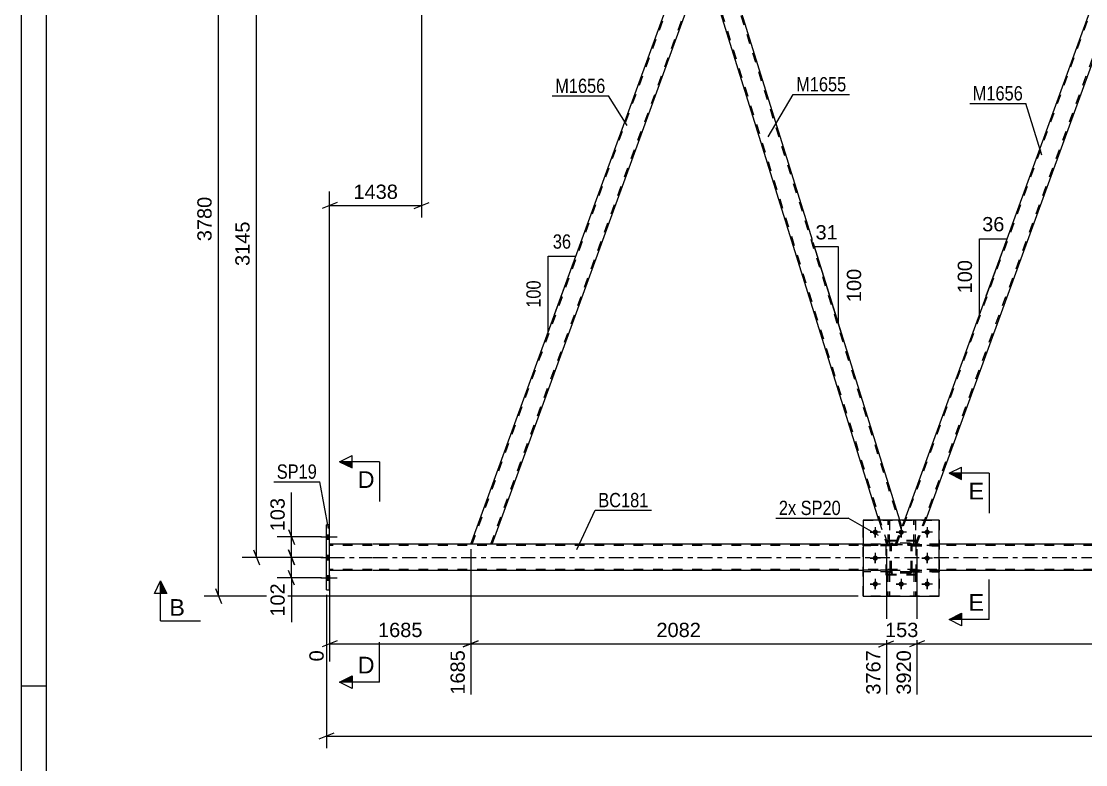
# Model space of a CAD drawing. Header units: millimetres. Extents: x 0 to 841, y 0 to 594.
# Drawn here: x 0 to 213.3, y 282.2 to 431.4 of the extents above; entities that cross this region are included whole.
import ezdxf

# ---------------------------------------------------------------- set-up
doc = ezdxf.new("R2010")
doc.units = ezdxf.units.MM
doc.linetypes.add('DXK_LINE_DOT2', pattern=[3.9198, 1.9599, -1.9599])
doc.linetypes.add('DXK_LINE_DOT3', pattern=[5.9187, 2.979, -0.9799, 0.9799, -0.9799])
doc.styles.add('Arial', font='ARIAL.TTF', dxfattribs={"height": 0.2})
doc.styles.add('Arial Narrow', font='ARIALN.TTF', dxfattribs={"height": 0.2})

# ---------------------------------------------------------------- blocks, each defined once
blk = doc.blocks.new('Unknown-318464264-1115')
at = {"color": 5, "linetype": 'Continuous'}
for p, q in [((0, 594), (0, 0)), ((5, 589), (5, 5)), ((5, 298), (0, 298))]:
    blk.add_line(p, q, dxfattribs=at)
blk = doc.blocks.new('Part-318464264-2934 - 2863')
at = {"color": 7, "linetype": 'DXK_LINE_DOT2'}
for p, q in [((178.52, 320.92), (178.52, 321.24)), ((178.52, 321.24), (183.92, 321.24)), ((183.92, 320.92), (178.52, 320.92)), ((179.12, 320.92), (179.12, 321.24)), ((183.92, 321.24), (183.92, 320.92))]:
    blk.add_line(p, q, dxfattribs=at)
blk = doc.blocks.new('Bolt-318464264-2865 - 2863')
at = {"linetype": 'Continuous'}
for points in [[(61.79, 327.49), (61.79, 328.37), (61.15, 328.37), (61.15, 327.49)], [(61.79, 327.49), (61.79, 328.37), (61.15, 328.37), (61.15, 327.49)], [(61.79, 327.49), (61.79, 328.37), (61.15, 328.37), (61.15, 327.49)], [(61.79, 323.37), (61.79, 324.25), (61.15, 324.25), (61.15, 323.37)], [(61.79, 323.37), (61.79, 324.25), (61.15, 324.25), (61.15, 323.37)], [(61.79, 319.29), (61.79, 320.17), (61.15, 320.17), (61.15, 319.29)], [(61.79, 319.29), (61.79, 320.17), (61.15, 320.17), (61.15, 319.29)], [(61.79, 319.29), (61.79, 320.17), (61.15, 320.17), (61.15, 319.29)]]:
    blk.add_hatch(color=1, dxfattribs=at).paths.add_polyline_path(points)
at = {"color": 1, "linetype": 'Continuous'}
for p, q in [((59.99, 327.93), (63.31, 327.93)), ((59.99, 327.93), (63.31, 327.93)), ((59.99, 327.93), (63.31, 327.93)), ((61.15, 328.37), (61.79, 328.37)), ((61.15, 328.37), (61.79, 328.37)), ((61.15, 328.37), (61.79, 328.37)), ((61.15, 327.49), (61.79, 327.49)), ((61.15, 327.49), (61.79, 327.49)), ((61.15, 327.49), (61.79, 327.49)), ((61.15, 324.25), (61.79, 324.25)), ((61.15, 324.25), (61.79, 324.25)), ((59.99, 323.81), (63.31, 323.81)), ((59.99, 323.81), (63.31, 323.81)), ((61.15, 323.37), (61.79, 323.37)), ((61.15, 323.37), (61.79, 323.37)), ((61.15, 320.17), (61.79, 320.17)), ((61.15, 320.17), (61.79, 320.17)), ((61.15, 320.17), (61.79, 320.17)), ((59.99, 319.73), (63.31, 319.73)), ((59.99, 319.73), (63.31, 319.73)), ((59.99, 319.73), (63.31, 319.73)), ((61.15, 319.29), (61.79, 319.29)), ((61.15, 319.29), (61.79, 319.29)), ((61.15, 319.29), (61.79, 319.29))]:
    blk.add_line(p, q, dxfattribs=at)
blk = doc.blocks.new('Bolt-318464264-2866 - 2863')
at = {"color": 1, "linetype": 'Continuous'}
for p, q in [((170.08, 328.88), (170.77, 328.88)), ((171.12, 329.92), (171.12, 329.23)), ((171.12, 327.84), (171.12, 328.53)), ((172.16, 328.88), (171.47, 328.88)), ((175.28, 328.88), (175.97, 328.88)), ((176.32, 329.92), (176.32, 329.23)), ((176.32, 327.84), (176.32, 328.53)), ((177.36, 328.88), (176.67, 328.88)), ((180.48, 328.88), (181.17, 328.88)), ((181.52, 329.92), (181.52, 329.23)), ((181.52, 327.84), (181.52, 328.53)), ((182.56, 328.88), (181.87, 328.88)), ((171.12, 324.72), (171.12, 324.03)), ((181.52, 324.72), (181.52, 324.03)), ((170.08, 323.68), (170.77, 323.68)), ((171.12, 322.64), (171.12, 323.33)), ((172.16, 323.68), (171.47, 323.68)), ((180.48, 323.68), (181.17, 323.68)), ((181.52, 322.64), (181.52, 323.33)), ((182.56, 323.68), (181.87, 323.68)), ((170.08, 318.48), (170.77, 318.48)), ((171.12, 319.52), (171.12, 318.83)), ((171.12, 317.44), (171.12, 318.13)), ((172.16, 318.48), (171.47, 318.48)), ((175.28, 318.48), (175.97, 318.48)), ((176.32, 319.52), (176.32, 318.83)), ((176.32, 317.44), (176.32, 318.13)), ((177.36, 318.48), (176.67, 318.48)), ((180.48, 318.48), (181.17, 318.48)), ((181.52, 319.52), (181.52, 318.83)), ((181.52, 317.44), (181.52, 318.13)), ((182.56, 318.48), (181.87, 318.48))]:
    blk.add_line(p, q, dxfattribs=at)
blk = doc.blocks.new('Part-318464264-2933 - 2863')
at = {"color": 7, "linetype": 'DXK_LINE_DOT2'}
for p, q in [((174.12, 326.44), (168.72, 326.44)), ((168.72, 326.12), (168.72, 326.44)), ((173.52, 326.12), (173.52, 326.44)), ((174.12, 326.44), (174.12, 326.12)), ((174.12, 326.12), (168.72, 326.12))]:
    blk.add_line(p, q, dxfattribs=at)
blk = doc.blocks.new('Part-318464264-2977 - 2863')
at = {"color": 7, "linetype": 'DXK_LINE_DOT2'}
for p, q in [((173.99, 320.92), (173.67, 320.92)), ((173.67, 320.92), (173.67, 316.08)), ((173.67, 320.32), (173.99, 320.32)), ((173.99, 320.92), (173.99, 316.08)), ((173.67, 316.08), (173.99, 316.08))]:
    blk.add_line(p, q, dxfattribs=at)
blk = doc.blocks.new('Part-318464264-2961 - 2863')
at = {"color": 7, "linetype": 'DXK_LINE_DOT2'}
for p, q in [((173.67, 326.44), (173.68, 331.28)), ((173.99, 326.44), (174, 331.28)), ((173.67, 327.04), (173.99, 327.04)), ((173.99, 326.44), (173.67, 326.44))]:
    blk.add_line(p, q, dxfattribs=at)
at = {"color": 2, "linetype": 'Continuous'}
for p, q in [((173.68, 331.28), (173.68, 331.28)), ((174, 331.28), (173.68, 331.28)), ((174, 331.28), (174, 331.28))]:
    blk.add_line(p, q, dxfattribs=at)
blk = doc.blocks.new('Part-318464264-2962 - 2863')
at = {"color": 7, "linetype": 'DXK_LINE_DOT2'}
for p, q in [((174.12, 321.24), (168.72, 321.24)), ((168.72, 320.92), (168.72, 321.24)), ((174.12, 320.92), (168.72, 320.92)), ((173.52, 320.92), (173.52, 321.24)), ((174.12, 321.24), (174.12, 320.92))]:
    blk.add_line(p, q, dxfattribs=at)
blk = doc.blocks.new('Part-318464264-3089 - 2863')
at = {"color": 7, "linetype": 'DXK_LINE_DOT2'}
for p, q in [((179.19, 320.92), (178.87, 320.92)), ((178.87, 320.92), (178.87, 316.08)), ((178.87, 320.32), (179.19, 320.32)), ((179.19, 320.92), (179.19, 316.08)), ((178.87, 316.08), (179.19, 316.08))]:
    blk.add_line(p, q, dxfattribs=at)
blk = doc.blocks.new('Bolt-318464264-2986 - 2863')
at = {"linetype": 'Continuous'}
for points in [[(171.64, 328.88, -1), (170.6, 328.88, -1)], [(176.84, 328.88, -1), (175.8, 328.88, -1)], [(182.04, 328.88, -1), (181, 328.88, -1)], [(171.64, 323.68, -1), (170.6, 323.68, -1)], [(182.04, 323.68, -1), (181, 323.68, -1)], [(171.64, 318.48, -1), (170.6, 318.48, -1)], [(176.84, 318.48, -1), (175.8, 318.48, -1)], [(182.04, 318.48, -1), (181, 318.48, -1)]]:
    blk.add_hatch(color=1, dxfattribs=at).paths.add_polyline_path(points)
at = {"color": 1, "linetype": 'Continuous'}
for p, q in [((172.16, 328.88), (170.08, 328.88)), ((171.12, 329.92), (171.12, 327.84)), ((177.36, 328.88), (175.28, 328.88)), ((176.32, 329.92), (176.32, 327.84)), ((182.56, 328.88), (180.48, 328.88)), ((181.52, 329.92), (181.52, 327.84)), ((171.12, 324.72), (171.12, 322.64)), ((181.52, 324.72), (181.52, 322.64)), ((172.16, 323.68), (170.08, 323.68)), ((182.56, 323.68), (180.48, 323.68)), ((172.16, 318.48), (170.08, 318.48)), ((171.12, 319.52), (171.12, 317.44)), ((177.36, 318.48), (175.28, 318.48)), ((176.32, 319.52), (176.32, 317.44)), ((182.56, 318.48), (180.48, 318.48)), ((181.52, 319.52), (181.52, 317.44))]:
    blk.add_line(p, q, dxfattribs=at)
blk = doc.blocks.new('Part-318464264-3193 - 2863')
at = {"color": 7, "linetype": 'DXK_LINE_DOT2'}
for p, q in [((174.12, 321.24), (168.72, 321.24)), ((168.72, 321.24), (168.72, 320.92)), ((174.12, 320.92), (168.72, 320.92)), ((173.52, 320.92), (173.52, 321.24)), ((174.12, 320.92), (174.12, 321.24))]:
    blk.add_line(p, q, dxfattribs=at)
blk = doc.blocks.new('Part-318464264-3012 - 2863')
at = {"color": 7, "linetype": 'DXK_LINE_DOT2'}
for p, q in [((178.87, 326.44), (178.87, 331.28)), ((178.87, 331.28), (179.19, 331.28)), ((179.19, 331.28), (179.19, 326.44)), ((178.87, 327.04), (179.19, 327.04)), ((179.19, 326.44), (178.87, 326.44))]:
    blk.add_line(p, q, dxfattribs=at)
blk = doc.blocks.new('Part-318464264-3191 - 2863')
at = {"color": 2, "linetype": 'Continuous'}
for p, q in [((178.87, 331.28), (178.87, 331.28)), ((179.19, 331.28), (178.87, 331.28)), ((179.19, 331.28), (179.19, 331.28))]:
    blk.add_line(p, q, dxfattribs=at)
at = {"color": 7, "linetype": 'DXK_LINE_DOT2'}
for p, q in [((178.87, 326.44), (178.87, 331.28)), ((179.19, 326.44), (179.19, 331.28)), ((178.87, 327.04), (179.19, 327.04)), ((179.19, 326.44), (178.87, 326.44))]:
    blk.add_line(p, q, dxfattribs=at)
blk = doc.blocks.new('Part-318464264-3037 - 2863')
at = {"color": 2, "linetype": 'Continuous'}
for p, q in [((70.31, 326.47), (61.79, 326.47)), ((168.72, 326.46), (70.41, 326.47)), ((338.99, 326.44), (183.92, 326.46)), ((70.31, 321.19), (61.79, 321.19)), ((168.72, 321.18), (70.41, 321.19)), ((338.99, 321.16), (183.92, 321.18))]:
    blk.add_line(p, q, dxfattribs=at)
at = {"color": 7, "linetype": 'DXK_LINE_DOT2'}
for p, q in [((61.79, 321.19), (61.79, 326.47)), ((183.92, 326.46), (168.72, 326.46)), ((70.31, 326.23), (61.79, 326.23)), ((755.73, 326.16), (70.41, 326.23)), ((70.31, 321.43), (61.79, 321.43)), ((755.73, 321.36), (70.41, 321.43)), ((183.92, 321.18), (168.72, 321.18))]:
    blk.add_line(p, q, dxfattribs=at)
at = {"color": 7, "linetype": 'DXK_LINE_DOT3'}
for p, q in [((61.79, 323.83), (70.31, 323.83)), ((70.41, 323.83), (755.73, 323.76))]:
    blk.add_line(p, q, dxfattribs=at)
blk = doc.blocks.new('Part-318464264-3038 - 2863')
at = {"color": 7, "linetype": 'DXK_LINE_DOT2'}
for p, q in [((179.32, 327.08), (173.32, 327.08)), ((173.32, 320.28), (173.32, 327.08)), ((179.32, 320.28), (179.32, 327.08)), ((179.32, 320.28), (173.32, 320.28))]:
    blk.add_line(p, q, dxfattribs=at)
blk = doc.blocks.new('Part-318464264-3083 - 2863')
at = {"color": 7, "linetype": 'DXK_LINE_DOT2'}
for p, q in [((178.52, 326.12), (178.52, 326.44)), ((178.52, 326.44), (183.92, 326.44)), ((179.12, 326.12), (179.12, 326.44)), ((183.92, 326.44), (183.92, 326.12)), ((183.92, 326.12), (178.52, 326.12))]:
    blk.add_line(p, q, dxfattribs=at)
blk = doc.blocks.new('Part-318464264-3107 - 2863')
at = {"color": 2, "linetype": 'Continuous'}
for p, q in [((168.72, 331.28), (168.72, 316.08)), ((183.92, 331.28), (168.72, 331.28)), ((183.92, 316.08), (183.92, 331.28)), ((168.72, 316.08), (183.92, 316.08))]:
    blk.add_line(p, q, dxfattribs=at)
blk = doc.blocks.new('Part-318464264-3164 - 2863')
at = {"color": 7, "linetype": 'DXK_LINE_DOT2'}
for p, q in [((173.67, 320.92), (173.99, 320.92)), ((173.67, 320.92), (173.67, 316.08)), ((173.67, 320.32), (173.99, 320.32)), ((173.99, 320.92), (173.99, 316.08)), ((173.99, 316.08), (173.67, 316.08))]:
    blk.add_line(p, q, dxfattribs=at)
blk = doc.blocks.new('Part-318464264-3165 - 2863')
at = {"color": 7, "linetype": 'DXK_LINE_DOT2'}
for p, q in [((174.12, 326.2), (174.16, 326.38)), ((174.16, 326.38), (174.12, 326.2)), ((174.38, 326.29), (174.43, 326.37)), ((174.42, 326.64), (174.6, 326.68)), ((174.6, 326.68), (174.42, 326.64)), ((174.43, 326.37), (174.51, 326.42)), ((174.51, 326.42), (174.6, 326.44)), ((178.04, 326.68), (174.6, 326.68)), ((174.6, 326.44), (178.04, 326.44)), ((178.04, 326.68), (178.22, 326.64)), ((178.22, 326.64), (178.04, 326.68)), ((178.04, 326.44), (178.13, 326.42)), ((178.13, 326.42), (178.21, 326.37)), ((178.21, 326.37), (178.26, 326.29)), ((178.48, 326.38), (178.52, 326.2)), ((178.52, 326.2), (178.48, 326.38)), ((174.12, 321.16), (174.12, 326.2)), ((174.36, 326.2), (174.38, 326.29)), ((174.36, 321.16), (174.36, 326.2)), ((178.26, 326.29), (178.28, 326.2)), ((178.28, 321.16), (178.28, 326.2)), ((178.52, 321.16), (178.52, 326.2)), ((174.16, 320.98), (174.12, 321.16)), ((174.12, 321.16), (174.16, 320.98)), ((174.38, 321.07), (174.36, 321.16)), ((174.43, 320.99), (174.38, 321.07)), ((174.6, 320.68), (174.42, 320.72)), ((174.42, 320.72), (174.6, 320.68)), ((174.51, 320.94), (174.43, 320.99)), ((174.6, 320.92), (174.51, 320.94)), ((178.04, 320.92), (174.6, 320.92)), ((178.04, 320.68), (174.6, 320.68)), ((178.13, 320.94), (178.04, 320.92)), ((178.22, 320.72), (178.04, 320.68)), ((178.04, 320.68), (178.22, 320.72)), ((178.21, 320.99), (178.13, 320.94)), ((178.26, 321.07), (178.21, 320.99)), ((178.28, 321.16), (178.26, 321.07)), ((178.52, 321.16), (178.48, 320.98)), ((178.48, 320.98), (178.52, 321.16))]:
    blk.add_line(p, q, dxfattribs=at)
at = {"color": 7, "linetype": 'DXK_LINE_DOT3'}
blk.add_line((176.32, 323.68), (176.32, 323.68), dxfattribs=at)
at = {"color": 7, "linetype": 'DXK_LINE_DOT2'}
for centre, start, end in [((174.6, 326.2), 112.4946, 157.4946), ((174.6, 326.2), 112.4946, 157.4946), ((178.04, 326.2), 22.4946, 67.4946), ((178.04, 326.2), 22.4946, 67.4946), ((174.6, 321.16), 202.4946, 247.4946), ((174.6, 321.16), 202.4946, 247.4946), ((178.04, 321.16), 292.4946, 337.4946), ((178.04, 321.16), 292.4946, 337.4946)]:
    blk.add_arc(centre, 0.48, start, end, dxfattribs=at)
blk = doc.blocks.new('Part-318464264-3194 - 2863')
at = {"color": 7, "linetype": 'DXK_LINE_DOT2'}
for p, q in [((174.12, 326.44), (168.72, 326.44)), ((168.72, 326.44), (168.72, 326.12)), ((173.52, 326.12), (173.52, 326.44)), ((174.12, 326.12), (174.12, 326.44)), ((174.12, 326.12), (168.72, 326.12))]:
    blk.add_line(p, q, dxfattribs=at)
blk = doc.blocks.new('Part-318464264-3195 - 2863')
at = {"color": 7, "linetype": 'DXK_LINE_DOT2'}
for p, q in [((183.92, 321.24), (178.52, 321.24)), ((178.52, 321.24), (178.52, 320.92)), ((178.52, 320.92), (183.92, 320.92)), ((179.12, 320.92), (179.12, 321.24)), ((183.92, 320.92), (183.92, 321.24))]:
    blk.add_line(p, q, dxfattribs=at)
blk = doc.blocks.new('Part-318464264-3196 - 2863')
at = {"color": 7, "linetype": 'DXK_LINE_DOT2'}
for p, q in [((183.92, 326.44), (178.52, 326.44)), ((178.52, 326.44), (178.52, 326.12)), ((179.12, 326.12), (179.12, 326.44)), ((183.92, 326.12), (183.92, 326.44)), ((178.52, 326.12), (183.92, 326.12))]:
    blk.add_line(p, q, dxfattribs=at)
blk = doc.blocks.new('Part-318464264-3216 - 2863')
at = {"color": 2, "linetype": 'Continuous'}
for p, q in [((138.44, 447.62), (136.91, 443.43)), ((139.8, 447.62), (138.44, 447.62)), ((176.05, 331.28), (139.8, 447.62)), ((171.86, 331.28), (136.91, 443.43))]:
    blk.add_line(p, q, dxfattribs=at)
at = {"color": 7, "linetype": 'DXK_LINE_DOT2'}
for p, q in [((176.33, 329.55), (139.54, 447.62)), ((173.61, 326.46), (137.05, 443.8)), ((171.86, 331.28), (173.36, 326.46)), ((176.47, 329.93), (176.05, 331.28)), ((175.2, 326.46), (176.47, 329.93)), ((173.36, 326.46), (175.2, 326.46))]:
    blk.add_line(p, q, dxfattribs=at)
blk = doc.blocks.new('Part-318464264-3356 - 2863')
at = {"color": 7, "linetype": 'DXK_LINE_DOT2'}
for p, q in [((168.72, 316.08), (168.72, 331.28)), ((168.72, 331.28), (183.92, 331.28)), ((183.92, 331.28), (183.92, 316.08)), ((183.92, 316.08), (168.72, 316.08))]:
    blk.add_line(p, q, dxfattribs=at)
blk = doc.blocks.new('Part-318464264-3231 - 2863')
at = {"color": 7, "linetype": 'DXK_LINE_DOT2'}
for p, q in [((175.46, 326.46), (219.57, 447.62)), ((179.21, 326.46), (223.32, 447.62)), ((219.57, 447.62), (219.59, 447.62)), ((223.57, 447.62), (222.04, 443.42)), ((175.2, 326.46), (176.96, 331.28)), ((179.46, 326.46), (181.22, 331.28)), ((179.46, 326.46), (175.2, 326.46))]:
    blk.add_line(p, q, dxfattribs=at)
at = {"color": 2, "linetype": 'Continuous'}
for p, q in [((219.32, 447.62), (176.96, 331.28)), ((223.57, 447.62), (219.32, 447.62)), ((181.22, 331.28), (222.04, 443.42))]:
    blk.add_line(p, q, dxfattribs=at)
blk = doc.blocks.new('Part-318464264-3241 - 2863')
at = {"color": 2, "linetype": 'Continuous'}
for p, q in [((90.07, 326.46), (134.18, 447.62)), ((134.18, 447.62), (138.44, 447.62)), ((94.33, 326.46), (136.91, 443.43))]:
    blk.add_line(p, q, dxfattribs=at)
at = {"color": 7, "linetype": 'DXK_LINE_DOT2'}
for p, q in [((90.33, 326.46), (134.43, 447.62)), ((94.07, 326.46), (138.18, 447.62)), ((134.43, 447.62), (134.45, 447.62)), ((136.91, 443.43), (138.44, 447.62)), ((94.33, 326.46), (90.07, 326.46))]:
    blk.add_line(p, q, dxfattribs=at)
blk = doc.blocks.new('Part-318464264-3248 - 2863')
at = {"color": 7, "linetype": 'DXK_LINE_DOT2'}
for p, q in [((173.67, 326.44), (173.68, 331.28)), ((173.68, 331.28), (174, 331.28)), ((174, 331.28), (173.99, 326.44)), ((173.67, 327.04), (173.99, 327.04)), ((173.99, 326.44), (173.67, 326.44))]:
    blk.add_line(p, q, dxfattribs=at)
blk = doc.blocks.new('Part-318464264-3285 - 2863')
at = {"color": 7, "linetype": 'DXK_LINE_DOT2'}
for p, q in [((179.32, 327.22), (173.32, 327.22)), ((173.32, 320.42), (173.32, 327.22)), ((179.32, 320.42), (179.32, 327.22)), ((179.32, 320.42), (173.32, 320.42))]:
    blk.add_line(p, q, dxfattribs=at)
blk = doc.blocks.new('Part-318464264-3286 - 2863')
at = {"color": 7, "linetype": 'DXK_LINE_DOT2'}
for p, q in [((174.12, 326.2), (174.16, 326.38)), ((174.16, 326.38), (174.12, 326.2)), ((174.38, 326.29), (174.43, 326.37)), ((174.42, 326.64), (174.6, 326.68)), ((174.6, 326.68), (174.42, 326.64)), ((174.43, 326.37), (174.51, 326.42)), ((174.51, 326.42), (174.6, 326.44)), ((178.04, 326.68), (174.6, 326.68)), ((174.6, 326.44), (178.04, 326.44)), ((178.04, 326.68), (178.22, 326.64)), ((178.22, 326.64), (178.04, 326.68)), ((178.04, 326.44), (178.13, 326.42)), ((178.13, 326.42), (178.21, 326.37)), ((178.21, 326.37), (178.26, 326.29)), ((178.48, 326.38), (178.52, 326.2)), ((178.52, 326.2), (178.48, 326.38)), ((174.12, 321.16), (174.12, 326.2)), ((174.36, 326.2), (174.38, 326.29)), ((174.36, 321.16), (174.36, 326.2)), ((178.26, 326.29), (178.28, 326.2)), ((178.28, 321.16), (178.28, 326.2)), ((178.52, 321.16), (178.52, 326.2)), ((174.16, 320.98), (174.12, 321.16)), ((174.12, 321.16), (174.16, 320.98)), ((174.38, 321.07), (174.36, 321.16)), ((174.43, 320.99), (174.38, 321.07)), ((174.6, 320.68), (174.42, 320.72)), ((174.42, 320.72), (174.6, 320.68)), ((174.51, 320.94), (174.43, 320.99)), ((174.6, 320.92), (174.51, 320.94)), ((178.04, 320.92), (174.6, 320.92)), ((178.04, 320.68), (174.6, 320.68)), ((178.13, 320.94), (178.04, 320.92)), ((178.22, 320.72), (178.04, 320.68)), ((178.04, 320.68), (178.22, 320.72)), ((178.21, 320.99), (178.13, 320.94)), ((178.26, 321.07), (178.21, 320.99)), ((178.28, 321.16), (178.26, 321.07)), ((178.52, 321.16), (178.48, 320.98)), ((178.48, 320.98), (178.52, 321.16))]:
    blk.add_line(p, q, dxfattribs=at)
at = {"color": 7, "linetype": 'DXK_LINE_DOT3'}
blk.add_line((176.32, 323.68), (176.32, 323.68), dxfattribs=at)
at = {"color": 7, "linetype": 'DXK_LINE_DOT2'}
for centre, start, end in [((174.6, 326.2), 112.4946, 157.4946), ((174.6, 326.2), 112.4946, 157.4946), ((178.04, 326.2), 22.4946, 67.4946), ((178.04, 326.2), 22.4946, 67.4946), ((174.6, 321.16), 202.4946, 247.4946), ((174.6, 321.16), 202.4946, 247.4946), ((178.04, 321.16), 292.4946, 337.4946), ((178.04, 321.16), 292.4946, 337.4946)]:
    blk.add_arc(centre, 0.48, start, end, dxfattribs=at)
blk = doc.blocks.new('Part-318464264-3336 - 2863')
at = {"color": 7, "linetype": 'DXK_LINE_DOT2'}
for p, q in [((178.87, 320.92), (179.19, 320.92)), ((178.87, 320.92), (178.87, 316.08)), ((178.87, 320.32), (179.19, 320.32)), ((179.19, 320.92), (179.19, 316.08)), ((179.19, 316.08), (178.87, 316.08))]:
    blk.add_line(p, q, dxfattribs=at)
blk = doc.blocks.new('Part-318464264-3351 - 2863')
at = {"color": 2, "linetype": 'Continuous'}
for p, q in [((61.15, 317.33), (61.15, 330.33)), ((61.79, 330.33), (61.15, 330.33)), ((61.79, 317.33), (61.79, 330.33)), ((61.15, 317.33), (61.79, 317.33))]:
    blk.add_line(p, q, dxfattribs=at)
blk = doc.blocks.new('StraightDimension-318464264-3922 - 2863')
at = {"color": 7, "linetype": 'Continuous'}
for p, q in [((90.07, 325.46), (90.07, 296.3)), ((61.79, 320.19), (61.79, 302.97)), ((63.29, 307.1), (60.29, 305.9)), ((61.79, 306.5), (90.07, 306.5)), ((88.57, 305.9), (91.57, 307.1))]:
    blk.add_line(p, q, dxfattribs=at)
at = {"color": 0}
blk.add_wipeout([(80.98, 307.25), (80.98, 311.45), (70.88, 311.45), (70.88, 307.25)], dxfattribs=at)
at = {"color": 0, "linetype": 'Continuous'}
for points in [[(61.19, 305.8), (56.99, 305.8), (56.99, 302.37), (61.19, 302.37)], [(89.47, 305.8), (85.27, 305.8), (85.27, 295.7), (89.47, 295.7)]]:
    blk.add_wipeout(points, dxfattribs=at)
at = {"color": 3, "style": 'Arial'}
blk.add_text('1685', height=2.865, dxfattribs=at).set_placement((71.48, 307.85))
at = {"color": 3, "linetype": 'Continuous', "style": 'Arial'}
for s, height, p in [('0', 2.87, (60.59, 302.97)), ('1685', 2.865, (88.87, 296.3))]:
    blk.add_text(s, height=height, rotation=90.0002, dxfattribs=at).set_placement(p)
blk = doc.blocks.new('StraightDimension-318464264-3928 - 2863')
at = {"color": 7, "linetype": 'Continuous'}
for p, q in [((90.07, 325.46), (90.07, 296.3)), ((173.36, 325.46), (173.36, 296.3)), ((91.57, 307.1), (88.57, 305.9)), ((90.07, 306.5), (173.36, 306.5)), ((171.86, 305.9), (174.86, 307.1))]:
    blk.add_line(p, q, dxfattribs=at)
at = {"color": 0}
blk.add_wipeout([(136.76, 307.25), (136.76, 311.45), (126.67, 311.45), (126.67, 307.25)], dxfattribs=at)
at = {"color": 0, "linetype": 'Continuous'}
blk.add_wipeout([(172.76, 305.8), (168.56, 305.8), (168.56, 295.7), (172.76, 295.7)], dxfattribs=at)
at = {"color": 3, "style": 'Arial'}
blk.add_text('2082', height=2.865, dxfattribs=at).set_placement((127.27, 307.85))
at = {"color": 3, "linetype": 'Continuous', "style": 'Arial'}
blk.add_text('3767', height=2.865, rotation=90.0002, dxfattribs=at).set_placement((172.16, 296.3))
blk = doc.blocks.new('StraightDimension-318464264-4288 - 2863')
at = {"color": 7, "linetype": 'Continuous'}
for p, q in [((61.15, 316.33), (61.15, 285.56)), ((62.65, 288.56), (59.65, 287.36)), ((61.15, 287.96), (800.02, 287.96))]:
    blk.add_line(p, q, dxfattribs=at)
blk = doc.blocks.new('StraightDimension-318464264-3563 - 2863')
at = {"color": 7, "linetype": 'Continuous'}
for p, q in [((80.22, 446.62), (80.22, 391.98)), ((61.79, 327.47), (61.79, 397.23)), ((63.29, 394.98), (60.29, 393.78)), ((78.72, 393.78), (81.72, 394.98)), ((61.79, 394.38), (80.22, 394.38))]:
    blk.add_line(p, q, dxfattribs=at)
at = {"color": 0}
blk.add_wipeout([(76.05, 395.13), (76.05, 399.33), (65.96, 399.33), (65.96, 395.13)], dxfattribs=at)
at = {"color": 3, "style": 'Arial'}
blk.add_text('1438', height=2.865, dxfattribs=at).set_placement((66.56, 395.73))
blk = doc.blocks.new('StraightDimension-318464264-3953 - 2863')
at = {"color": 7, "linetype": 'Continuous'}
for p, q in [((179.46, 325.46), (179.46, 296.3)), ((258.49, 325.45), (258.49, 296.3)), ((180.96, 307.1), (177.96, 305.9)), ((179.46, 306.5), (258.49, 306.5)), ((256.99, 305.9), (259.99, 307.1))]:
    blk.add_line(p, q, dxfattribs=at)
at = {"color": 0}
blk.add_wipeout([(224.02, 307.25), (224.02, 311.45), (213.93, 311.45), (213.93, 307.25)], dxfattribs=at)
at = {"color": 0, "linetype": 'Continuous'}
blk.add_wipeout([(257.89, 305.8), (253.69, 305.8), (253.69, 295.7), (257.89, 295.7)], dxfattribs=at)
at = {"color": 3, "style": 'Arial'}
blk.add_text('1976', height=2.865, dxfattribs=at).set_placement((214.53, 307.85))
at = {"color": 3, "linetype": 'Continuous', "style": 'Arial'}
blk.add_text('5895', height=2.865, rotation=90.0002, dxfattribs=at).set_placement((257.29, 296.3))
blk = doc.blocks.new('StraightDimension-318464264-4324 - 2863')
at = {"color": 7, "linetype": 'Continuous'}
for p, q in [((83.44, 467.29), (36.64, 467.29)), ((40.09, 465.79), (38.89, 468.79)), ((39.49, 316.08), (39.49, 467.29)), ((167.72, 316.08), (36.64, 316.08)), ((38.89, 317.58), (40.09, 314.58))]:
    blk.add_line(p, q, dxfattribs=at)
at = {"color": 0}
blk.add_wipeout([(38.74, 396.73), (34.54, 396.73), (34.54, 386.64), (38.74, 386.64)], dxfattribs=at)
at = {"color": 3, "style": 'Arial'}
blk.add_text('3780', height=2.865, rotation=90.0002, dxfattribs=at).set_placement((38.14, 387.24))
blk = doc.blocks.new('StraightDimension-318464264-3530 - 2863')
at = {"color": 7, "linetype": 'Continuous'}
for p, q in [((53.53, 325.33), (54.73, 322.33)), ((60.47, 323.83), (51.28, 323.83)), ((54.13, 319.73), (54.13, 323.83)), ((54.73, 318.23), (53.53, 321.23)), ((60.15, 319.73), (51.28, 319.73))]:
    blk.add_line(p, q, dxfattribs=at)
at = {"color": 0}
blk.add_wipeout([(53.38, 319.21), (49.18, 319.21), (49.18, 311.34), (53.38, 311.34)], dxfattribs=at)
at = {"color": 7, "linetype": 'Continuous'}
blk.add_line((54.13, 319.73), (54.13, 310.81), dxfattribs=at)
blk.add_line((54.13, 319.73), (54.13, 310.81), dxfattribs=at)
at = {"color": 3, "style": 'Arial'}
blk.add_text('102', height=2.865, rotation=90.0002, dxfattribs=at).set_placement((52.78, 311.94))
blk = doc.blocks.new('AngleDimension-318464264-3476 - 2863')
at = {"color": 7, "linetype": 'Continuous'}
for p, q in [((105.57, 384.25), (111.11, 384.25)), ((105.57, 369.03), (111.11, 384.25)), ((105.57, 369.03), (105.57, 384.25)), ((106.84, 372.53), (111.11, 384.25))]:
    blk.add_line(p, q, dxfattribs=at)
at = {"color": 0}
for points in [[(110.77, 385.15), (110.77, 389.35), (105.91, 389.35), (105.91, 385.15)], [(104.67, 379.99), (100.47, 379.99), (100.47, 373.3), (104.67, 373.3)]]:
    blk.add_wipeout(points, dxfattribs=at)
at = {"color": 3, "style": 'Arial Narrow'}
blk.add_text('36', height=2.863, dxfattribs=at).set_placement((106.51, 385.75))
blk.add_text('100', height=2.863, rotation=90.0002, dxfattribs=at).set_placement((104.07, 373.9))
blk = doc.blocks.new('AngleDimension-318464264-3500 - 2863')
at = {"color": 7, "linetype": 'Continuous'}
for p, q in [((192, 387.73), (197.54, 387.73)), ((192, 372.5), (197.54, 387.73)), ((192, 372.5), (192, 387.73)), ((193.37, 376.27), (197.54, 387.73))]:
    blk.add_line(p, q, dxfattribs=at)
at = {"color": 0}
for points in [[(197.59, 388.63), (197.59, 392.83), (191.94, 392.83), (191.94, 388.63)], [(191.1, 384.05), (186.9, 384.05), (186.9, 376.18), (191.1, 376.18)]]:
    blk.add_wipeout(points, dxfattribs=at)
at = {"color": 3, "style": 'Arial'}
blk.add_text('36', height=2.865, dxfattribs=at).set_placement((192.54, 389.23))
blk.add_text('100', height=2.865, rotation=90.0002, dxfattribs=at).set_placement((190.5, 376.78))
blk = doc.blocks.new('StraightDimension-318464264-3520 - 2863')
at = {"color": 7, "linetype": 'Continuous'}
for p, q in [((53.53, 329.43), (54.73, 326.43)), ((60.15, 327.93), (51.28, 327.93)), ((54.13, 323.83), (54.13, 327.93)), ((54.73, 322.33), (53.53, 325.33)), ((60.47, 323.83), (51.28, 323.83))]:
    blk.add_line(p, q, dxfattribs=at)
at = {"color": 0}
blk.add_wipeout([(53.38, 336.33), (49.18, 336.33), (49.18, 328.46), (53.38, 328.46)], dxfattribs=at)
at = {"color": 7, "linetype": 'Continuous'}
blk.add_line((54.13, 327.93), (54.13, 336.85), dxfattribs=at)
blk.add_line((54.13, 327.93), (54.13, 336.85), dxfattribs=at)
at = {"color": 3, "style": 'Arial'}
blk.add_text('103', height=2.865, rotation=90.0002, dxfattribs=at).set_placement((52.78, 329.06))
blk = doc.blocks.new('AngleDimension-318464264-3568 - 2863')
at = {"color": 7, "linetype": 'Continuous'}
for p, q in [((163.78, 386.1), (158.96, 386.1)), ((163.78, 370.63), (158.96, 386.1)), ((163.78, 370.63), (163.78, 386.1)), ((165.94, 363.7), (163.78, 370.63))]:
    blk.add_line(p, q, dxfattribs=at)
at = {"color": 0}
for points in [[(164.2, 387), (164.2, 391.2), (158.55, 391.2), (158.55, 387)], [(168.88, 382.3), (164.68, 382.3), (164.68, 374.43), (168.88, 374.43)]]:
    blk.add_wipeout(points, dxfattribs=at)
at = {"color": 3, "style": 'Arial'}
blk.add_text('31', height=2.865, dxfattribs=at).set_placement((159.15, 387.6))
blk.add_text('100', height=2.865, rotation=90.0002, dxfattribs=at).set_placement((168.28, 375.03))
blk = doc.blocks.new('StraightDimension-318464264-3828 - 2863')
at = {"color": 7, "linetype": 'Continuous'}
for p, q in [((47.7, 448.12), (46.5, 451.12)), ((78.58, 449.62), (44.25, 449.62)), ((47.1, 323.83), (47.1, 449.62)), ((46.5, 325.33), (47.7, 322.33)), ((60.15, 323.83), (44.25, 323.83))]:
    blk.add_line(p, q, dxfattribs=at)
at = {"color": 0}
blk.add_wipeout([(46.35, 391.77), (42.15, 391.77), (42.15, 381.68), (46.35, 381.68)], dxfattribs=at)
at = {"color": 3, "style": 'Arial'}
blk.add_text('3145', height=2.865, rotation=90.0002, dxfattribs=at).set_placement((45.75, 382.28))
blk = doc.blocks.new('StraightDimension-318464264-3939 - 2863')
at = {"color": 7, "linetype": 'Continuous'}
for p, q in [((173.36, 325.46), (173.36, 296.3)), ((179.46, 325.46), (179.46, 296.3)), ((171.86, 305.9), (174.86, 307.1)), ((173.36, 306.5), (179.46, 306.5)), ((180.96, 307.1), (177.96, 305.9))]:
    blk.add_line(p, q, dxfattribs=at)
at = {"color": 0}
blk.add_wipeout([(180.35, 307.25), (180.35, 311.45), (172.47, 311.45), (172.47, 307.25)], dxfattribs=at)
at = {"color": 0, "linetype": 'Continuous'}
blk.add_wipeout([(178.86, 305.8), (174.66, 305.8), (174.66, 295.7), (178.86, 295.7)], dxfattribs=at)
at = {"color": 3, "style": 'Arial'}
blk.add_text('153', height=2.865, dxfattribs=at).set_placement((173.07, 307.85))
at = {"color": 3, "linetype": 'Continuous', "style": 'Arial'}
blk.add_text('3920', height=2.865, rotation=90.0002, dxfattribs=at).set_placement((178.26, 296.3))
blk = doc.blocks.new('Mark-318464264-3033 - 2863')
at = {"color": 0}
blk.add_wipeout([(125.67, 333.89), (125.67, 336.89), (115.62, 336.89), (115.62, 333.89)], dxfattribs=at)
blk.add_wipeout([(125.67, 333.89), (125.67, 336.89), (115.62, 336.89), (115.62, 333.89)], dxfattribs=at)
at = {"color": 30, "linetype": 'Continuous'}
for p, q in [((111.3, 325.38), (115.02, 333.29)), ((115.02, 333.29), (126.27, 333.29))]:
    blk.add_line(p, q, dxfattribs=at)
at = {"color": 3, "style": 'Arial Narrow'}
blk.add_text('BC181', height=2.863, dxfattribs=at).set_placement((115.62, 333.89))
blk = doc.blocks.new('Mark-318464264-3212 - 2863')
at = {"color": 0}
blk.add_wipeout([(165.33, 417.29), (165.33, 420.29), (155.27, 420.29), (155.27, 417.29)], dxfattribs=at)
blk.add_wipeout([(165.33, 417.29), (165.33, 420.29), (155.27, 420.29), (155.27, 417.29)], dxfattribs=at)
at = {"color": 30, "linetype": 'Continuous'}
for p, q in [((149.69, 408.19), (154.67, 416.69)), ((154.67, 416.69), (165.93, 416.69))]:
    blk.add_line(p, q, dxfattribs=at)
at = {"color": 3, "style": 'Arial Narrow'}
blk.add_text('M1655', height=2.863, dxfattribs=at).set_placement((155.27, 417.29))
blk = doc.blocks.new('Mark-318464264-3227 - 2863')
at = {"color": 0}
blk.add_wipeout([(200.7, 415.48), (200.7, 418.48), (190.65, 418.48), (190.65, 415.48)], dxfattribs=at)
blk.add_wipeout([(200.7, 415.48), (200.7, 418.48), (190.65, 418.48), (190.65, 415.48)], dxfattribs=at)
at = {"color": 30, "linetype": 'Continuous'}
for p in [(190.05, 414.88), (204.51, 404.52)]:
    blk.add_line(p, (201.3, 414.88), dxfattribs=at)
at = {"color": 3, "style": 'Arial Narrow'}
blk.add_text('M1656', height=2.863, dxfattribs=at).set_placement((190.65, 415.48))
blk = doc.blocks.new('Mark-318464264-3237 - 2863')
at = {"color": 0}
blk.add_wipeout([(117.04, 416.98), (117.04, 419.98), (106.99, 419.98), (106.99, 416.98)], dxfattribs=at)
blk.add_wipeout([(117.04, 416.98), (117.04, 419.98), (106.99, 419.98), (106.99, 416.98)], dxfattribs=at)
at = {"color": 30, "linetype": 'Continuous'}
for p in [(106.39, 416.38), (121.43, 410.44)]:
    blk.add_line(p, (117.64, 416.38), dxfattribs=at)
at = {"color": 3, "style": 'Arial Narrow'}
blk.add_text('M1656', height=2.863, dxfattribs=at).set_placement((106.99, 416.98))
blk = doc.blocks.new('MarkSet-318464264-4410 - 2863')
at = {"color": 30, "linetype": 'Continuous'}
blk.add_line((171.77, 328.23), (165.71, 331.73), dxfattribs=at)
at = {"color": 0}
blk.add_wipeout([(155.27, 332.33), (155.27, 335.33), (151.8, 335.33), (151.8, 332.33)], dxfattribs=at)
blk.add_wipeout([(155.27, 332.33), (155.27, 335.33), (151.8, 335.33), (151.8, 332.33)], dxfattribs=at)
blk.add_wipeout([(164.21, 332.33), (164.21, 335.33), (156.17, 335.33), (156.17, 332.33)], dxfattribs=at)
blk.add_wipeout([(164.21, 332.33), (164.21, 335.33), (156.17, 335.33), (156.17, 332.33)], dxfattribs=at)
at = {"color": 30, "linetype": 'Continuous'}
blk.add_line((151.2, 331.73), (165.71, 331.73), dxfattribs=at)
at = {"color": 3, "style": 'Arial Narrow'}
for s, p in [('2x', (151.8, 332.33)), ('SP20', (156.17, 332.33))]:
    blk.add_text(s, height=2.863, dxfattribs=at).set_placement(p)
blk = doc.blocks.new('SectionMark-318464264-4360 - 2863')
at = {"linetype": 'Continuous'}
for points in [[(66.29, 343.01), (66.29, 341.76), (63.79, 343.01)], [(66.29, 300.06), (66.29, 298.81), (63.79, 298.81)]]:
    blk.add_hatch(color=6, dxfattribs=at).paths.add_polyline_path(points)
at = {"color": 6, "linetype": 'Continuous'}
for p, q in [((63.79, 343.01), (66.29, 344.26)), ((66.29, 341.76), (66.29, 344.26)), ((71.79, 343.01), (63.79, 343.01)), ((63.79, 343.01), (66.29, 341.76)), ((63.79, 298.81), (66.29, 300.06)), ((71.79, 298.81), (63.79, 298.81)), ((66.29, 297.56), (63.79, 298.81)), ((66.29, 300.06), (66.29, 297.56))]:
    blk.add_line(p, q, dxfattribs=at)
at = {"color": 0, "linetype": 'Continuous'}
for points in [[(70.79, 337.76), (70.79, 341.26), (67.42, 341.26), (67.42, 337.76)], [(70.79, 300.56), (70.79, 304.06), (67.42, 304.06), (67.42, 300.56)]]:
    blk.add_wipeout(points, dxfattribs=at)
at = {"color": 6, "linetype": 'Continuous'}
for p, q in [((71.79, 343.01), (71.79, 335.01)), ((71.79, 298.81), (71.79, 306.81))]:
    blk.add_line(p, q, dxfattribs=at)
at = {"color": 3, "linetype": 'Continuous', "style": 'Arial'}
for p in [(67.42, 337.76), (67.42, 300.56)]:
    blk.add_text('D', height=3.34, dxfattribs=at).set_placement(p)
blk = doc.blocks.new('Mark-318464264-3347 - 2863')
at = {"color": 0}
blk.add_wipeout([(59.23, 339.61), (59.23, 342.61), (51.19, 342.61), (51.19, 339.61)], dxfattribs=at)
blk.add_wipeout([(59.23, 339.61), (59.23, 342.61), (51.19, 342.61), (51.19, 339.61)], dxfattribs=at)
at = {"color": 30, "linetype": 'Continuous'}
for p in [(50.59, 339.01), (61.59, 329.62)]:
    blk.add_line(p, (59.83, 339.01), dxfattribs=at)
at = {"color": 3, "style": 'Arial Narrow'}
blk.add_text('SP19', height=2.863, dxfattribs=at).set_placement((51.19, 339.61))
blk = doc.blocks.new('SectionMark-318464264-4362 - 2863')
at = {"linetype": 'Continuous'}
for points in [[(188.41, 340.7), (188.41, 339.45), (185.91, 340.7)], [(188.41, 312.63), (188.41, 311.38), (185.91, 311.38)]]:
    blk.add_hatch(color=6, dxfattribs=at).paths.add_polyline_path(points)
at = {"color": 6, "linetype": 'Continuous'}
for p, q in [((185.91, 340.7), (188.41, 341.95)), ((188.41, 339.45), (188.41, 341.95)), ((193.91, 340.7), (185.91, 340.7)), ((185.91, 340.7), (188.41, 339.45)), ((185.91, 311.38), (188.41, 312.63)), ((188.41, 312.63), (188.41, 310.13)), ((193.91, 311.38), (185.91, 311.38)), ((188.41, 310.13), (185.91, 311.38))]:
    blk.add_line(p, q, dxfattribs=at)
at = {"color": 0, "linetype": 'Continuous'}
for points in [[(192.91, 335.45), (192.91, 338.95), (189.8, 338.95), (189.8, 335.45)], [(192.91, 313.13), (192.91, 316.63), (189.8, 316.63), (189.8, 313.13)]]:
    blk.add_wipeout(points, dxfattribs=at)
at = {"color": 6, "linetype": 'Continuous'}
for p, q in [((193.91, 340.7), (193.91, 332.7)), ((193.91, 311.38), (193.91, 319.38))]:
    blk.add_line(p, q, dxfattribs=at)
at = {"color": 3, "linetype": 'Continuous', "style": 'Arial'}
for p in [(189.8, 335.45), (189.8, 313.13)]:
    blk.add_text('E', height=3.34, dxfattribs=at).set_placement(p)
blk = doc.blocks.new('SectionMark-318464264-4364 - 2863')
at = {"color": 6, "linetype": 'Continuous'}
for p in [(26.67, 316.62), (27.92, 311.12)]:
    blk.add_line(p, (27.92, 319.12), dxfattribs=at)
at = {"color": 0, "linetype": 'Continuous'}
blk.add_wipeout([(32.78, 312.12), (32.78, 315.62), (29.67, 315.62), (29.67, 312.12)], dxfattribs=at)
at = {"linetype": 'Continuous'}
blk.add_hatch(color=6, dxfattribs=at).paths.add_polyline_path([(29.17, 316.62), (27.92, 316.62), (27.92, 319.12)])
at = {"color": 6, "linetype": 'Continuous'}
for p, q in [((27.92, 319.12), (29.17, 316.62)), ((29.17, 316.62), (26.67, 316.62)), ((27.92, 311.12), (35.92, 311.12))]:
    blk.add_line(p, q, dxfattribs=at)
at = {"color": 3, "linetype": 'Continuous', "style": 'Arial'}
blk.add_text('B', height=3.34, dxfattribs=at).set_placement((29.67, 312.12))

msp = doc.modelspace()

# ---------------------------------------------------------------- block references
for name in ['Unknown-318464264-1115', 'Part-318464264-3241 - 2863', 'Part-318464264-3216 - 2863', 'Part-318464264-3231 - 2863', 'Part-318464264-3107 - 2863', 'Part-318464264-3356 - 2863', 'Part-318464264-2961 - 2863', 'Part-318464264-3248 - 2863', 'Part-318464264-3012 - 2863', 'Part-318464264-3191 - 2863', 'Part-318464264-3351 - 2863', 'Bolt-318464264-2866 - 2863', 'Bolt-318464264-2986 - 2863', 'Bolt-318464264-2865 - 2863', 'Part-318464264-3037 - 2863', 'Part-318464264-2933 - 2863', 'Part-318464264-3194 - 2863', 'Part-318464264-3285 - 2863', 'Part-318464264-3038 - 2863', 'Part-318464264-3165 - 2863', 'Part-318464264-3286 - 2863', 'Part-318464264-3083 - 2863', 'Part-318464264-3196 - 2863', 'Part-318464264-2962 - 2863', 'Part-318464264-3193 - 2863', 'Part-318464264-2977 - 2863', 'Part-318464264-3164 - 2863', 'Part-318464264-2934 - 2863', 'Part-318464264-3195 - 2863', 'Part-318464264-3089 - 2863', 'Part-318464264-3336 - 2863']:
    msp.add_blockref(name, (0, 0))

# ---------------------------------------------------------------- next in the draw order: block references
msp.add_blockref('StraightDimension-318464264-3922 - 2863', (0, 0))

# ---------------------------------------------------------------- next in the draw order: block references
msp.add_blockref('StraightDimension-318464264-3928 - 2863', (0, 0))

# ---------------------------------------------------------------- next in the draw order: block references
msp.add_blockref('StraightDimension-318464264-4288 - 2863', (0, 0))

# ---------------------------------------------------------------- next in the draw order: block references
for name in ['StraightDimension-318464264-3563 - 2863', 'Mark-318464264-3227 - 2863', 'AngleDimension-318464264-3500 - 2863', 'StraightDimension-318464264-3953 - 2863']:
    msp.add_blockref(name, (0, 0))

# ---------------------------------------------------------------- next in the draw order: block references
for name in ['StraightDimension-318464264-4324 - 2863', 'SectionMark-318464264-4362 - 2863', 'StraightDimension-318464264-3939 - 2863']:
    msp.add_blockref(name, (0, 0))

# ---------------------------------------------------------------- next in the draw order: block references
for name in ['Mark-318464264-3212 - 2863', 'Mark-318464264-3237 - 2863', 'AngleDimension-318464264-3568 - 2863', 'AngleDimension-318464264-3476 - 2863', 'Mark-318464264-3033 - 2863', 'MarkSet-318464264-4410 - 2863', 'StraightDimension-318464264-3530 - 2863']:
    msp.add_blockref(name, (0, 0))

# ---------------------------------------------------------------- next in the draw order: block references
msp.add_blockref('StraightDimension-318464264-3520 - 2863', (0, 0))

# ---------------------------------------------------------------- next in the draw order: block references
msp.add_blockref('StraightDimension-318464264-3828 - 2863', (0, 0))

# ---------------------------------------------------------------- next in the draw order: block references
for name in ['SectionMark-318464264-4360 - 2863', 'Mark-318464264-3347 - 2863']:
    msp.add_blockref(name, (0, 0))

# ---------------------------------------------------------------- next in the draw order: block references
msp.add_blockref('SectionMark-318464264-4364 - 2863', (0, 0))

doc.saveas('drawing.dxf')
